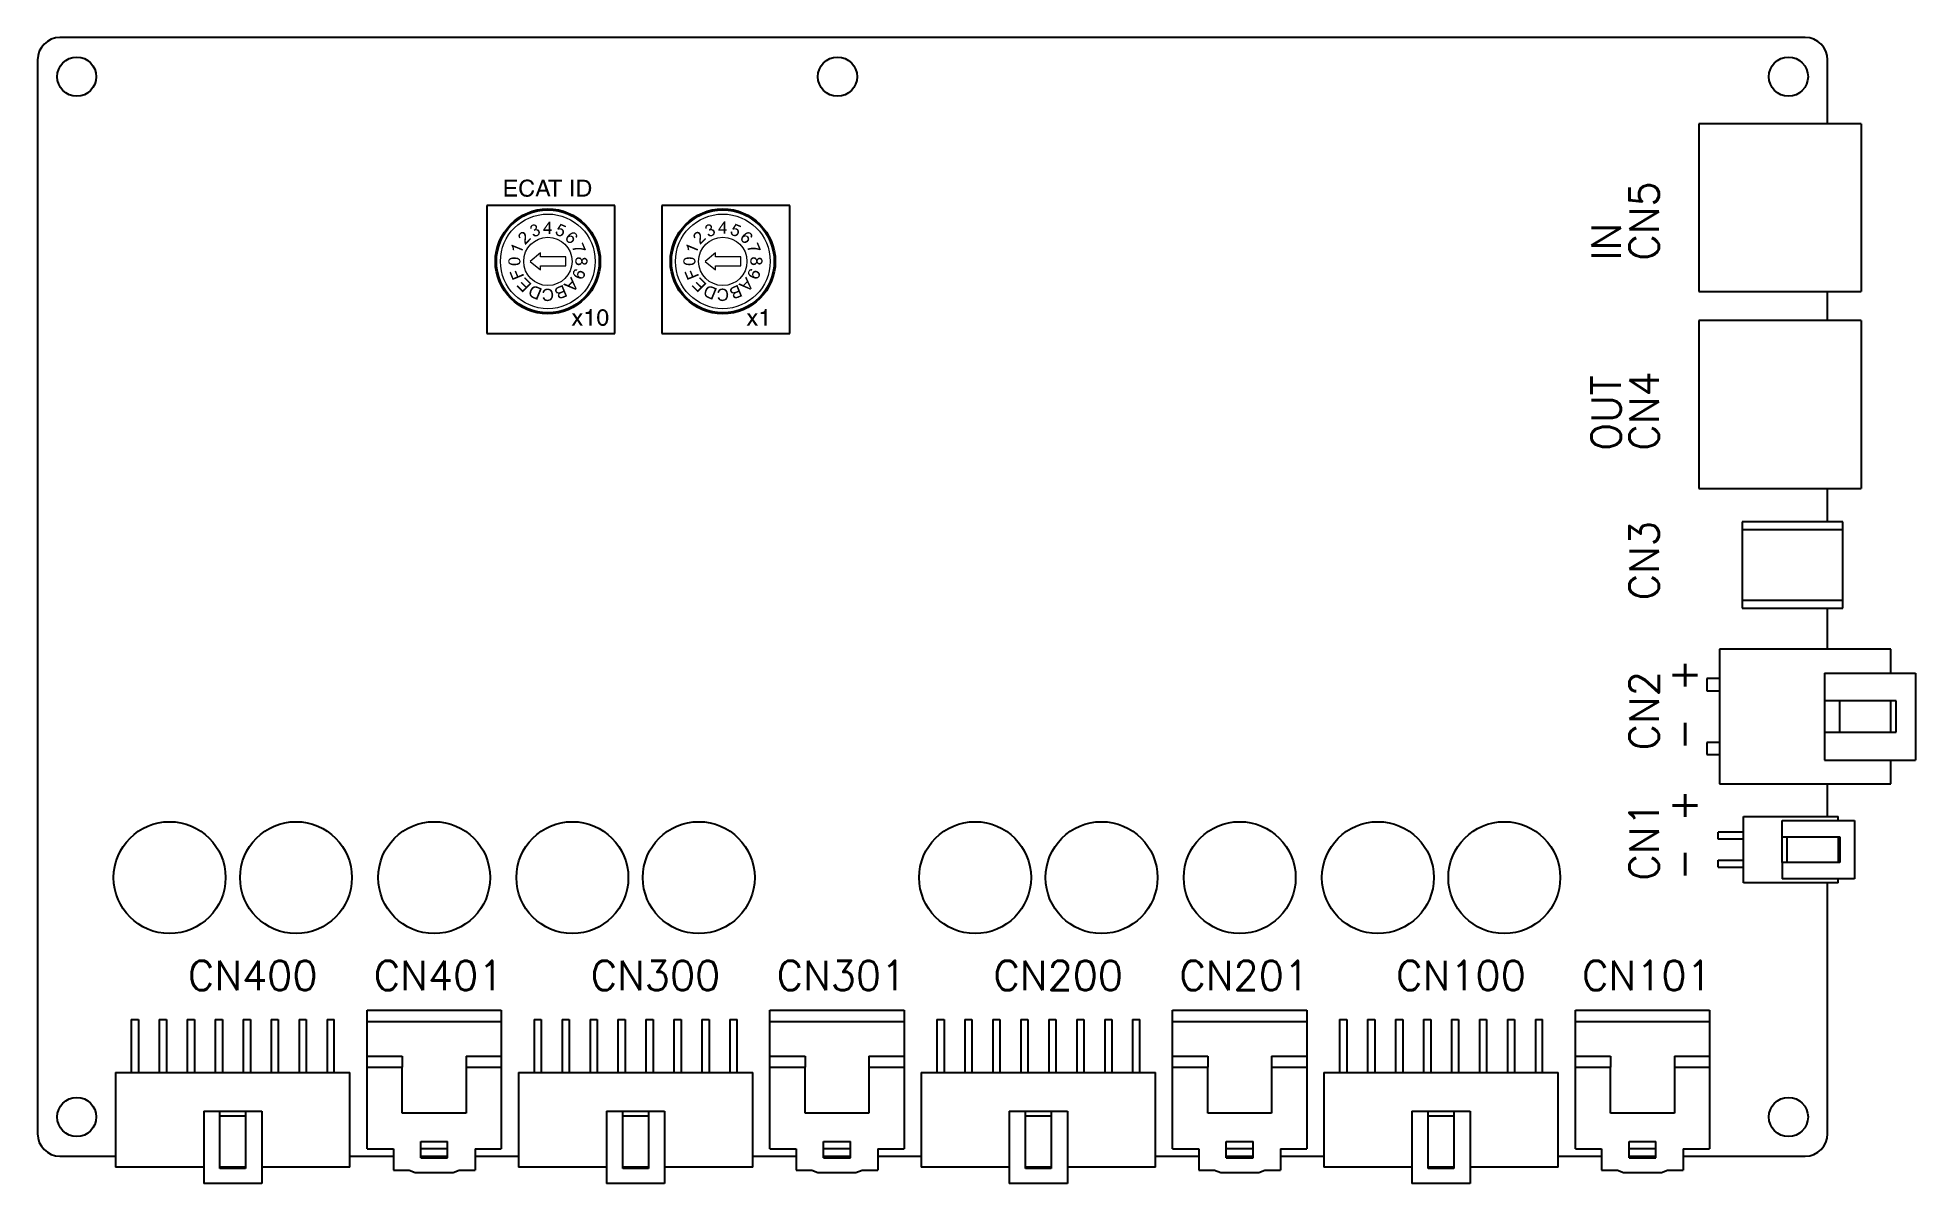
# Model space of a CAD drawing. Extents: x -429 to -261, y 350 to 452.
import ezdxf

# ---------------------------------------------------------------- set-up
doc = ezdxf.new("R2010")
doc.units = 0
doc.header["$MEASUREMENT"] = 0
doc.layers.get('0').update_dxf_attribs({"linetype": 'CONTINUOUS'})
doc.styles.add('CHINESET', font='txt', dxfattribs={"bigfont": 'chineset'})

msp = doc.modelspace()

# ---------------------------------------------------------------- hatches: boundary and pattern name
h = msp.add_hatch(color=7)
h.dxf.hatch_style = 2
h.paths.add_polyline_path([(-385.95, 437.85), (-387.06, 437.85), (-387.06, 439.36), (-385.96, 439.36), (-385.96, 439.18), (-386.86, 439.18), (-386.86, 438.72), (-386.03, 438.72), (-386.03, 438.54), (-386.86, 438.54), (-386.86, 438.04), (-385.95, 438.04)])
h = msp.add_hatch(color=7)
h.dxf.hatch_style = 2
h.paths.add_polyline_path([(-384.62, 438.91), (-384.69, 439.07), (-384.8, 439.16), (-384.93, 439.21), (-385.05, 439.22), (-385.24, 439.18), (-385.39, 439.07), (-385.5, 438.88), (-385.54, 438.62), (-385.51, 438.38), (-385.43, 438.18), (-385.28, 438.04), (-385.04, 438), (-384.93, 438.01), (-384.8, 438.07), (-384.69, 438.2), (-384.61, 438.41), (-384.41, 438.41), (-384.48, 438.17), (-384.6, 438), (-384.73, 437.9), (-384.87, 437.84), (-384.99, 437.82), (-385.07, 437.82), (-385.32, 437.86), (-385.54, 438), (-385.69, 438.25), (-385.73, 438.41), (-385.75, 438.62), (-385.7, 438.93), (-385.56, 439.18), (-385.34, 439.34), (-385.05, 439.4), (-384.79, 439.36), (-384.6, 439.25), (-384.48, 439.09), (-384.43, 438.91)])
h = msp.add_hatch(color=7)
h.paths.add_polyline_path([(-383.4, 438.47), (-383.62, 439.14), (-383.87, 438.47)])
h.paths.add_polyline_path([(-383.93, 438.29), (-384.09, 437.86), (-384.3, 437.86), (-383.73, 439.36), (-383.5, 439.36), (-382.95, 437.86), (-383.17, 437.86), (-383.32, 438.29)])
h = msp.add_hatch(color=7)
h.dxf.hatch_style = 2
h.paths.add_polyline_path([(-383.15, 439.36), (-381.92, 439.36), (-381.92, 439.18), (-382.43, 439.18), (-382.43, 437.85), (-382.64, 437.85), (-382.64, 439.18), (-383.15, 439.18)])
h = msp.add_hatch(color=7)
h.dxf.hatch_style = 2
h.paths.add_polyline_path([(-380.92, 437.86), (-381.12, 437.86), (-381.12, 439.36), (-380.92, 439.36)])
h = msp.add_hatch(color=7)
h.paths.add_polyline_path([(-380.35, 438.03), (-379.96, 438.03), (-379.78, 438.07), (-379.64, 438.18), (-379.55, 438.36), (-379.52, 438.62), (-379.55, 438.87), (-379.64, 439.04), (-379.79, 439.15), (-379.97, 439.19), (-380.35, 439.19)])
h.paths.add_polyline_path([(-380.56, 439.36), (-379.95, 439.36), (-379.68, 439.31), (-379.48, 439.16), (-379.36, 438.93), (-379.31, 438.63), (-379.34, 438.37), (-379.45, 438.11), (-379.65, 437.93), (-379.79, 437.87), (-379.96, 437.85), (-380.56, 437.85)])
h = msp.add_hatch(color=7)
h.dxf.hatch_style = 2
h.paths.add_polyline_path([(-384.57, 434.47), (-384.45, 434.53), (-384.32, 434.41), (-384.17, 434.42), (-384.1, 434.47), (-384.05, 434.54), (-384.05, 434.71), (-384.17, 434.83), (-384.33, 434.83), (-384.42, 434.78), (-384.45, 434.89), (-384.3, 435), (-384.27, 435.07), (-384.29, 435.16), (-384.38, 435.25), (-384.52, 435.25), (-384.62, 435.15), (-384.63, 434.99), (-384.76, 434.96), (-384.77, 435.08), (-384.74, 435.2), (-384.67, 435.28), (-384.57, 435.35), (-384.4, 435.37), (-384.25, 435.32), (-384.16, 435.21), (-384.15, 435.07), (-384.21, 434.94), (-384.04, 434.91), (-383.92, 434.77), (-383.9, 434.64), (-383.92, 434.51), (-384.01, 434.39), (-384.13, 434.31), (-384.26, 434.28), (-384.39, 434.3), (-384.49, 434.36)])
h = msp.add_hatch(color=7)
h.paths.add_polyline_path([(-383.12, 434.91), (-383.12, 435.4), (-383.46, 434.91)])
h.paths.add_polyline_path([(-383.12, 434.52), (-383.12, 434.79), (-383.6, 434.79), (-383.6, 434.91), (-383.09, 435.62), (-382.98, 435.62), (-382.98, 434.91), (-382.84, 434.91), (-382.84, 434.79), (-382.98, 434.79), (-382.98, 434.52)])
h = msp.add_hatch(color=7)
h.dxf.hatch_style = 2
h.paths.add_polyline_path([(-382.47, 434.74), (-382.34, 434.7), (-382.33, 434.53), (-382.22, 434.43), (-382.04, 434.43), (-381.91, 434.58), (-381.89, 434.78), (-381.95, 434.85), (-382.03, 434.9), (-382.15, 434.92), (-382.25, 434.88), (-382.36, 434.95), (-382.05, 435.43), (-381.55, 435.22), (-381.59, 435.1), (-382, 435.27), (-382.17, 435.01), (-381.95, 435), (-381.84, 434.93), (-381.76, 434.81), (-381.74, 434.68), (-381.77, 434.54), (-381.84, 434.42), (-381.95, 434.34), (-382.1, 434.29), (-382.26, 434.32), (-382.38, 434.39), (-382.46, 434.49), (-382.49, 434.61)])
h = msp.add_hatch(color=7)
h.dxf.hatch_style = 2
h.paths.add_polyline_path([(-368.93, 434.48), (-368.81, 434.54), (-368.68, 434.42), (-368.53, 434.43), (-368.41, 434.55), (-368.41, 434.72), (-368.53, 434.84), (-368.69, 434.84), (-368.77, 434.79), (-368.8, 434.9), (-368.66, 435.01), (-368.63, 435.08), (-368.65, 435.16), (-368.74, 435.26), (-368.88, 435.25), (-368.98, 435.16), (-368.99, 435), (-369.12, 434.97), (-369.13, 435.09), (-369.1, 435.2), (-369.03, 435.29), (-368.92, 435.36), (-368.76, 435.38), (-368.61, 435.33), (-368.52, 435.21), (-368.51, 435.08), (-368.57, 434.95), (-368.4, 434.92), (-368.28, 434.78), (-368.25, 434.65), (-368.28, 434.51), (-368.37, 434.4), (-368.49, 434.32), (-368.62, 434.29), (-368.74, 434.31), (-368.85, 434.37)])
h = msp.add_hatch(color=7)
h.paths.add_polyline_path([(-367.48, 434.92), (-367.48, 435.41), (-367.82, 434.92)])
h.paths.add_polyline_path([(-367.48, 434.53), (-367.48, 434.8), (-367.95, 434.8), (-367.95, 434.92), (-367.45, 435.63), (-367.34, 435.63), (-367.34, 434.92), (-367.2, 434.92), (-367.2, 434.8), (-367.34, 434.8), (-367.34, 434.53)])
h = msp.add_hatch(color=7)
h.dxf.hatch_style = 2
h.paths.add_polyline_path([(-366.83, 434.75), (-366.7, 434.7), (-366.69, 434.54), (-366.58, 434.43), (-366.4, 434.44), (-366.26, 434.59), (-366.25, 434.78), (-366.3, 434.86), (-366.39, 434.91), (-366.51, 434.93), (-366.61, 434.89), (-366.72, 434.95), (-366.41, 435.43), (-365.91, 435.23), (-365.95, 435.11), (-366.36, 435.27), (-366.52, 435.02), (-366.31, 435.01), (-366.19, 434.94), (-366.12, 434.82), (-366.09, 434.69), (-366.13, 434.55), (-366.2, 434.43), (-366.31, 434.34), (-366.46, 434.3), (-366.62, 434.33), (-366.74, 434.4), (-366.82, 434.5), (-366.85, 434.62)])
h = msp.add_hatch(color=7)
h.dxf.hatch_style = 2
h.paths.add_polyline_path([(-385.4, 433.14), (-385.45, 433.02), (-386.25, 433.35), (-386.21, 433.19), (-386.2, 433.03), (-386.32, 433.09), (-386.36, 433.32), (-386.45, 433.48), (-386.42, 433.56)])
h = msp.add_hatch(color=7)
h.dxf.hatch_style = 2
h.paths.add_polyline_path([(-384.77, 434.14), (-384.68, 434.05), (-385.19, 433.53), (-385.25, 433.61), (-385.29, 433.78), (-385.28, 434.02), (-385.27, 434.22), (-385.28, 434.36), (-385.34, 434.51), (-385.48, 434.57), (-385.63, 434.5), (-385.69, 434.35), (-385.68, 434.27), (-385.62, 434.19), (-385.73, 434.11), (-385.8, 434.23), (-385.82, 434.35), (-385.79, 434.47), (-385.7, 434.58), (-385.59, 434.67), (-385.46, 434.7), (-385.35, 434.68), (-385.24, 434.61), (-385.17, 434.5), (-385.14, 434.34), (-385.14, 434.22), (-385.15, 434.06), (-385.16, 433.93), (-385.16, 433.85), (-385.15, 433.76)])
h = msp.add_hatch(color=7)
h.paths.add_polyline_path([(-381.35, 434.21), (-381.43, 434.09), (-381.43, 433.97), (-381.38, 433.86), (-381.23, 433.81), (-381.14, 433.83), (-381.05, 433.9), (-380.99, 433.98), (-380.97, 434.06), (-381.03, 434.22), (-381.19, 434.28)])
h.paths.add_polyline_path([(-380.63, 434.15), (-380.73, 434.24), (-380.68, 434.36), (-380.74, 434.49), (-380.85, 434.55), (-381.01, 434.52), (-381.11, 434.47), (-381.22, 434.37), (-381.06, 434.36), (-380.93, 434.29), (-380.86, 434.18), (-380.83, 434.05), (-380.86, 433.92), (-380.95, 433.8), (-381.12, 433.7), (-381.3, 433.69), (-381.46, 433.78), (-381.54, 433.91), (-381.56, 434.06), (-381.5, 434.24), (-381.35, 434.43), (-381.13, 434.6), (-380.94, 434.67), (-380.79, 434.65), (-380.66, 434.56), (-380.59, 434.47), (-380.56, 434.36), (-380.57, 434.25)])
h = msp.add_hatch(color=7)
h.dxf.hatch_style = 2
h.paths.add_polyline_path([(-380.17, 433.7), (-380.06, 433.75), (-379.78, 433.09), (-379.88, 433.05), (-380.23, 433.13), (-380.65, 433.13), (-380.94, 433.07), (-381, 433.19), (-380.69, 433.27), (-380.31, 433.27), (-379.97, 433.2)])
h = msp.add_hatch(color=7)
h.dxf.hatch_style = 2
h.paths.add_polyline_path([(-369.76, 433.15), (-369.81, 433.02), (-370.6, 433.35), (-370.57, 433.2), (-370.55, 433.04), (-370.68, 433.09), (-370.72, 433.33), (-370.81, 433.49), (-370.77, 433.57)])
h = msp.add_hatch(color=7)
h.dxf.hatch_style = 2
h.paths.add_polyline_path([(-369.13, 434.15), (-369.04, 434.06), (-369.55, 433.54), (-369.6, 433.62), (-369.65, 433.79), (-369.64, 434.03), (-369.63, 434.23), (-369.63, 434.37), (-369.7, 434.52), (-369.84, 434.58), (-369.98, 434.51), (-370.05, 434.36), (-370.03, 434.28), (-369.98, 434.2), (-370.09, 434.12), (-370.16, 434.24), (-370.18, 434.36), (-370.15, 434.48), (-370.06, 434.59), (-369.95, 434.68), (-369.82, 434.71), (-369.7, 434.69), (-369.6, 434.62), (-369.53, 434.51), (-369.5, 434.35), (-369.5, 434.23), (-369.51, 434.07), (-369.52, 433.94), (-369.52, 433.86), (-369.51, 433.77)])
h = msp.add_hatch(color=7)
h.paths.add_polyline_path([(-365.71, 434.22), (-365.78, 434.1), (-365.79, 433.98), (-365.74, 433.87), (-365.59, 433.82), (-365.41, 433.91), (-365.35, 433.99), (-365.33, 434.07), (-365.39, 434.23), (-365.46, 434.28), (-365.55, 434.29)])
h.paths.add_polyline_path([(-364.98, 434.16), (-365.09, 434.25), (-365.04, 434.36), (-365.1, 434.5), (-365.2, 434.56), (-365.37, 434.53), (-365.47, 434.48), (-365.58, 434.38), (-365.41, 434.37), (-365.28, 434.29), (-365.21, 434.19), (-365.19, 434.06), (-365.22, 433.93), (-365.31, 433.81), (-365.48, 433.71), (-365.66, 433.7), (-365.82, 433.79), (-365.9, 433.92), (-365.92, 434.07), (-365.86, 434.25), (-365.71, 434.44), (-365.49, 434.61), (-365.3, 434.68), (-365.15, 434.66), (-365.01, 434.57), (-364.94, 434.48), (-364.91, 434.37), (-364.93, 434.26)])
h = msp.add_hatch(color=7)
h.dxf.hatch_style = 2
h.paths.add_polyline_path([(-364.53, 433.71), (-364.41, 433.76), (-364.14, 433.1), (-364.24, 433.06), (-364.59, 433.14), (-365.01, 433.14), (-365.3, 433.08), (-365.36, 433.2), (-365.05, 433.27), (-364.67, 433.28), (-364.33, 433.21)])
h = msp.add_hatch(color=7)
h.paths.add_polyline_path([(-386.18, 431.84), (-385.96, 431.86), (-385.83, 431.91), (-385.76, 431.98), (-385.74, 432.06), (-385.76, 432.15), (-385.83, 432.22), (-385.96, 432.27), (-386.18, 432.28), (-386.41, 432.27), (-386.54, 432.22), (-386.61, 432.15), (-386.63, 432.06), (-386.61, 431.98), (-386.55, 431.91), (-386.41, 431.86)])
h.paths.add_polyline_path([(-386.18, 431.71), (-386.36, 431.72), (-386.49, 431.75), (-386.68, 431.86), (-386.74, 432.06), (-386.7, 432.22), (-386.6, 432.33), (-386.44, 432.4), (-386.18, 432.42), (-385.87, 432.38), (-385.69, 432.26), (-385.62, 432.06), (-385.65, 431.92), (-385.74, 431.81), (-385.92, 431.73)])
h = msp.add_hatch(color=7)
h.paths.add_polyline_path([(-379.91, 432.25), (-380.04, 432.2), (-380.09, 432.07), (-380.04, 431.94), (-379.92, 431.89), (-379.79, 431.95), (-379.74, 432.07), (-379.79, 432.2)])
h.paths.add_polyline_path([(-380.42, 432.3), (-380.53, 432.27), (-380.61, 432.19), (-380.64, 432.07), (-380.58, 431.91), (-380.42, 431.85), (-380.26, 431.91), (-380.2, 432.07), (-380.26, 432.23)])
h.paths.add_polyline_path([(-380.14, 432.22), (-380.05, 432.35), (-379.92, 432.39), (-379.8, 432.37), (-379.72, 432.3), (-379.65, 432.2), (-379.63, 432.07), (-379.65, 431.94), (-379.72, 431.84), (-379.81, 431.78), (-379.92, 431.76), (-380.05, 431.8), (-380.14, 431.92), (-380.24, 431.76), (-380.42, 431.71), (-380.55, 431.73), (-380.66, 431.81), (-380.73, 431.92), (-380.75, 432.07), (-380.73, 432.22), (-380.66, 432.33), (-380.55, 432.41), (-380.42, 432.43), (-380.24, 432.38)])
h = msp.add_hatch(color=7)
h.paths.add_polyline_path([(-370.54, 431.85), (-370.32, 431.87), (-370.18, 431.92), (-370.12, 431.99), (-370.1, 432.07), (-370.12, 432.16), (-370.18, 432.23), (-370.32, 432.28), (-370.54, 432.29), (-370.77, 432.28), (-370.9, 432.23), (-370.97, 432.16), (-370.99, 432.07), (-370.97, 431.99), (-370.91, 431.92), (-370.77, 431.87)])
h.paths.add_polyline_path([(-370.54, 431.71), (-370.72, 431.73), (-370.85, 431.75), (-371.04, 431.87), (-371.1, 432.07), (-371.06, 432.23), (-370.96, 432.34), (-370.8, 432.4), (-370.54, 432.43), (-370.23, 432.39), (-370.04, 432.27), (-369.98, 432.07), (-370.01, 431.93), (-370.1, 431.82), (-370.28, 431.74)])
h = msp.add_hatch(color=7)
h.paths.add_polyline_path([(-364.27, 432.26), (-364.4, 432.21), (-364.45, 432.08), (-364.4, 431.95), (-364.28, 431.91), (-364.15, 431.95), (-364.1, 432.08), (-364.15, 432.21)])
h.paths.add_polyline_path([(-364.77, 432.3), (-364.89, 432.28), (-364.97, 432.2), (-365, 432.08), (-364.94, 431.92), (-364.78, 431.86), (-364.62, 431.92), (-364.56, 432.08), (-364.62, 432.24)])
h.paths.add_polyline_path([(-364.5, 432.23), (-364.41, 432.36), (-364.27, 432.4), (-364.16, 432.38), (-364.07, 432.31), (-364.01, 432.21), (-363.99, 432.08), (-364.01, 431.95), (-364.08, 431.85), (-364.17, 431.79), (-364.28, 431.77), (-364.41, 431.8), (-364.5, 431.92), (-364.6, 431.77), (-364.78, 431.72), (-364.91, 431.74), (-365.02, 431.82), (-365.09, 431.93), (-365.11, 432.08), (-365.09, 432.23), (-365.02, 432.34), (-364.91, 432.42), (-364.77, 432.44), (-364.6, 432.39)])
h = msp.add_hatch(color=7)
h.dxf.hatch_style = 2
h.paths.add_polyline_path([(-385.32, 430.81), (-386.34, 430.39), (-386.62, 431.08), (-386.5, 431.13), (-386.27, 430.57), (-385.96, 430.7), (-386.16, 431.18), (-386.04, 431.23), (-385.84, 430.75), (-385.38, 430.95)])
h = msp.add_hatch(color=7)
h.dxf.hatch_style = 2
h.paths.add_polyline_path([(-384.65, 430.06), (-385.43, 429.28), (-385.99, 429.84), (-385.89, 429.94), (-385.44, 429.48), (-385.2, 429.71), (-385.63, 430.14), (-385.53, 430.23), (-385.11, 429.81), (-384.84, 430.07), (-385.32, 430.55), (-385.23, 430.64)])
h = msp.add_hatch(color=7)
h.paths.add_polyline_path([(-383.91, 429.57), (-384.12, 429.66), (-384.29, 429.71), (-384.4, 429.69), (-384.53, 429.6), (-384.64, 429.41), (-384.68, 429.26), (-384.69, 429.14), (-384.61, 428.98), (-384.44, 428.88), (-384.23, 428.8)])
h.paths.add_polyline_path([(-383.72, 429.63), (-384.14, 428.62), (-384.49, 428.76), (-384.67, 428.85), (-384.79, 428.99), (-384.84, 429.21), (-384.78, 429.47), (-384.66, 429.67), (-384.54, 429.78), (-384.4, 429.84), (-384.26, 429.84), (-384.09, 429.79)])
h = msp.add_hatch(color=7)
h.paths.add_polyline_path([(-381.96, 429.78), (-382.22, 429.68), (-382.31, 429.63), (-382.37, 429.57), (-382.4, 429.49), (-382.39, 429.4), (-382.32, 429.32), (-382.21, 429.29), (-382.05, 429.33), (-381.82, 429.43)])
h.paths.add_polyline_path([(-381.77, 429.31), (-381.99, 429.22), (-382.11, 429.16), (-382.17, 429.07), (-382.16, 428.97), (-382.09, 428.9), (-382, 428.87), (-381.84, 428.92), (-381.64, 429.01)])
h.paths.add_polyline_path([(-381.88, 429.95), (-381.46, 428.94), (-381.84, 428.78), (-382.04, 428.74), (-382.19, 428.79), (-382.28, 428.9), (-382.3, 429.04), (-382.23, 429.18), (-382.41, 429.21), (-382.52, 429.34), (-382.55, 429.49), (-382.51, 429.61), (-382.42, 429.71), (-382.27, 429.79)])
h = msp.add_hatch(color=7)
h.paths.add_polyline_path([(-381, 430.15), (-381.26, 429.89), (-380.96, 429.76), (-380.74, 429.65), (-380.85, 429.84)])
h.paths.add_polyline_path([(-381.09, 430.7), (-380.61, 429.62), (-380.72, 429.51), (-381.82, 429.97), (-381.7, 430.09), (-381.38, 429.94), (-381.05, 430.27), (-381.2, 430.59)])
h = msp.add_hatch(color=7)
h.paths.add_polyline_path([(-380.32, 430.66), (-380.12, 430.64), (-380.01, 430.75), (-380.01, 430.93), (-380.16, 431.06), (-380.34, 431.07), (-380.46, 430.95), (-380.46, 430.78)])
h.paths.add_polyline_path([(-380.55, 431.35), (-380.59, 431.23), (-380.74, 431.22), (-380.82, 431.12), (-380.84, 431.01), (-380.79, 430.91), (-380.7, 430.82), (-380.55, 430.74), (-380.53, 430.73), (-380.58, 430.87), (-380.56, 431.02), (-380.49, 431.13), (-380.38, 431.2), (-380.25, 431.22), (-380.11, 431.18), (-379.98, 431.1), (-379.89, 430.99), (-379.87, 430.86), (-379.89, 430.72), (-380.02, 430.57), (-380.23, 430.51), (-380.36, 430.52), (-380.53, 430.58), (-380.7, 430.66), (-380.82, 430.75), (-380.94, 430.95), (-380.93, 431.17), (-380.78, 431.34), (-380.67, 431.36)])
h = msp.add_hatch(color=7)
h.dxf.hatch_style = 2
h.paths.add_polyline_path([(-369.68, 430.82), (-370.7, 430.4), (-370.98, 431.08), (-370.86, 431.14), (-370.63, 430.58), (-370.32, 430.71), (-370.52, 431.19), (-370.4, 431.24), (-370.2, 430.76), (-369.74, 430.95)])
h = msp.add_hatch(color=7)
h.dxf.hatch_style = 2
h.paths.add_polyline_path([(-369.01, 430.07), (-369.78, 429.29), (-370.34, 429.85), (-370.25, 429.94), (-369.8, 429.49), (-369.56, 429.72), (-369.98, 430.15), (-369.89, 430.24), (-369.46, 429.82), (-369.2, 430.08), (-369.68, 430.55), (-369.58, 430.65)])
h = msp.add_hatch(color=7)
h.paths.add_polyline_path([(-368.27, 429.58), (-368.48, 429.67), (-368.65, 429.72), (-368.76, 429.7), (-368.89, 429.6), (-369, 429.42), (-369.04, 429.27), (-369.05, 429.15), (-368.97, 428.99), (-368.8, 428.89), (-368.59, 428.8)])
h.paths.add_polyline_path([(-368.08, 429.64), (-368.5, 428.63), (-368.85, 428.77), (-369.03, 428.86), (-369.15, 429), (-369.19, 429.22), (-369.13, 429.48), (-369.02, 429.67), (-368.89, 429.79), (-368.76, 429.84), (-368.62, 429.84), (-368.45, 429.8)])
h = msp.add_hatch(color=7)
h.paths.add_polyline_path([(-366.32, 429.79), (-366.58, 429.68), (-366.67, 429.64), (-366.73, 429.58), (-366.76, 429.5), (-366.75, 429.41), (-366.67, 429.32), (-366.57, 429.3), (-366.41, 429.34), (-366.18, 429.44)])
h.paths.add_polyline_path([(-366.13, 429.32), (-366.35, 429.23), (-366.47, 429.17), (-366.52, 429.08), (-366.51, 428.98), (-366.45, 428.9), (-366.36, 428.88), (-366.2, 428.93), (-366, 429.01)])
h.paths.add_polyline_path([(-366.24, 429.96), (-365.82, 428.95), (-366.2, 428.79), (-366.4, 428.74), (-366.54, 428.79), (-366.64, 428.91), (-366.66, 429.05), (-366.59, 429.19), (-366.77, 429.22), (-366.88, 429.35), (-366.91, 429.5), (-366.87, 429.62), (-366.78, 429.72), (-366.62, 429.8)])
h = msp.add_hatch(color=7)
h.paths.add_polyline_path([(-365.36, 430.16), (-365.62, 429.9), (-365.32, 429.76), (-365.1, 429.66), (-365.21, 429.85)])
h.paths.add_polyline_path([(-365.45, 430.7), (-364.97, 429.63), (-365.08, 429.52), (-366.17, 429.98), (-366.06, 430.1), (-365.73, 429.95), (-365.41, 430.27), (-365.56, 430.6)])
h = msp.add_hatch(color=7)
h.paths.add_polyline_path([(-364.67, 430.66), (-364.48, 430.65), (-364.36, 430.76), (-364.37, 430.93), (-364.52, 431.07), (-364.7, 431.07), (-364.82, 430.96), (-364.82, 430.79)])
h.paths.add_polyline_path([(-364.91, 431.36), (-364.95, 431.23), (-365.1, 431.23), (-365.18, 431.13), (-365.2, 431.02), (-365.15, 430.92), (-365.05, 430.83), (-364.91, 430.75), (-364.89, 430.73), (-364.94, 430.88), (-364.92, 431.03), (-364.85, 431.14), (-364.74, 431.21), (-364.61, 431.23), (-364.46, 431.19), (-364.34, 431.11), (-364.25, 431), (-364.23, 430.87), (-364.25, 430.73), (-364.38, 430.57), (-364.58, 430.51), (-364.72, 430.53), (-364.89, 430.59), (-365.06, 430.67), (-365.18, 430.76), (-365.3, 430.96), (-365.28, 431.18), (-365.14, 431.34), (-365.03, 431.37)])
h = msp.add_hatch(color=7)
h.dxf.hatch_style = 2
h.paths.add_polyline_path([(-383.54, 429.23), (-383.68, 429.26), (-383.62, 429.42), (-383.52, 429.54), (-383.39, 429.61), (-383.22, 429.63), (-383.07, 429.61), (-382.94, 429.56), (-382.84, 429.47), (-382.77, 429.35), (-382.71, 429.06), (-382.73, 428.9), (-382.78, 428.76), (-382.86, 428.64), (-382.96, 428.56), (-383.23, 428.5), (-383.38, 428.52), (-383.51, 428.58), (-383.6, 428.68), (-383.66, 428.82), (-383.52, 428.85), (-383.41, 428.68), (-383.22, 428.62), (-383.01, 428.68), (-382.89, 428.84), (-382.86, 429.06), (-382.9, 429.3), (-383.03, 429.46), (-383.21, 429.51), (-383.42, 429.44), (-383.49, 429.35)])
h = msp.add_hatch(color=7)
h.dxf.hatch_style = 2
h.paths.add_polyline_path([(-367.9, 429.24), (-368.04, 429.27), (-367.98, 429.43), (-367.88, 429.55), (-367.75, 429.62), (-367.58, 429.64), (-367.42, 429.62), (-367.3, 429.57), (-367.2, 429.48), (-367.13, 429.36), (-367.07, 429.07), (-367.09, 428.9), (-367.14, 428.77), (-367.21, 428.65), (-367.32, 428.57), (-367.59, 428.5), (-367.74, 428.53), (-367.86, 428.59), (-367.96, 428.69), (-368.02, 428.82), (-367.88, 428.86), (-367.77, 428.68), (-367.58, 428.63), (-367.37, 428.69), (-367.25, 428.85), (-367.22, 429.06), (-367.26, 429.31), (-367.39, 429.47), (-367.57, 429.52), (-367.69, 429.5), (-367.78, 429.45), (-367.85, 429.36)])
h = msp.add_hatch(color=7)
h.dxf.hatch_style = 2
h.paths.add_polyline_path([(-380.06, 426.32), (-380.29, 426.32), (-380.57, 426.74), (-380.83, 426.32), (-381.06, 426.32), (-380.68, 426.89), (-381.04, 427.42), (-380.81, 427.42), (-380.55, 427.03), (-380.3, 427.42), (-380.07, 427.42), (-380.44, 426.89)])
h = msp.add_hatch(color=7)
h.dxf.hatch_style = 2
h.paths.add_polyline_path([(-379.28, 426.32), (-379.48, 426.32), (-379.48, 427.37), (-379.82, 427.37), (-379.82, 427.52), (-379.67, 427.53), (-379.56, 427.57), (-379.48, 427.65), (-379.43, 427.8), (-379.28, 427.8)])
h = msp.add_hatch(color=7)
h.paths.add_polyline_path([(-377.98, 427.04), (-378, 427.29), (-378.05, 427.48), (-378.15, 427.59), (-378.28, 427.63), (-378.42, 427.59), (-378.52, 427.48), (-378.58, 427.29), (-378.59, 427.04), (-378.58, 426.79), (-378.52, 426.61), (-378.42, 426.49), (-378.28, 426.45), (-378.15, 426.49), (-378.05, 426.61), (-378, 426.79)])
h.paths.add_polyline_path([(-377.78, 427.04), (-377.8, 426.79), (-377.87, 426.55), (-378.03, 426.36), (-378.14, 426.3), (-378.28, 426.28), (-378.43, 426.3), (-378.54, 426.36), (-378.7, 426.55), (-378.77, 426.79), (-378.79, 427.04), (-378.77, 427.29), (-378.7, 427.53), (-378.54, 427.72), (-378.43, 427.78), (-378.28, 427.8), (-378.14, 427.78), (-378.03, 427.72), (-377.87, 427.53), (-377.8, 427.29)])
h = msp.add_hatch(color=7)
h.dxf.hatch_style = 2
h.paths.add_polyline_path([(-364.41, 426.32), (-364.65, 426.32), (-364.92, 426.73), (-365.19, 426.32), (-365.42, 426.32), (-365.03, 426.89), (-365.4, 427.42), (-365.16, 427.42), (-364.91, 427.03), (-364.65, 427.42), (-364.43, 427.42), (-364.8, 426.89)])
h = msp.add_hatch(color=7)
h.dxf.hatch_style = 2
h.paths.add_polyline_path([(-363.64, 426.32), (-363.84, 426.32), (-363.84, 427.37), (-364.18, 427.37), (-364.18, 427.51), (-364.03, 427.53), (-363.92, 427.57), (-363.84, 427.65), (-363.78, 427.8), (-363.64, 427.8)])

# ---------------------------------------------------------------- linework, layer by layer
at = {"color": 7, "linetype": 'Continuous'}
for p, q in [((-270.8, 452.07), (-426.8, 452.07)), ((-428.8, 450.07), (-428.8, 354.07)), ((-268.8, 444.37), (-268.8, 450.07)), ((-265.8, 444.37), (-280.3, 444.37)), ((-280.3, 444.37), (-280.3, 429.37)), ((-265.8, 444.37), (-265.8, 429.37)), ((-377.19, 437.06), (-388.63, 437.06)), ((-388.63, 437.06), (-388.63, 425.61)), ((-377.19, 425.61), (-377.19, 437.06)), ((-361.55, 437.06), (-372.99, 437.06)), ((-372.99, 437.06), (-372.99, 425.61)), ((-361.55, 425.61), (-361.55, 437.06)), ((-280.3, 429.37), (-265.8, 429.37)), ((-268.8, 426.77), (-268.8, 429.37)), ((-265.8, 426.77), (-280.3, 426.77)), ((-280.3, 426.77), (-280.3, 411.77)), ((-265.8, 426.77), (-265.8, 411.77)), ((-388.63, 425.61), (-377.19, 425.61)), ((-372.99, 425.61), (-361.55, 425.61)), ((-280.3, 411.77), (-265.8, 411.77)), ((-268.8, 408.77), (-268.8, 411.77)), ((-267.45, 408.77), (-276.45, 408.77)), ((-276.45, 408.77), (-276.45, 408.07)), ((-276.45, 408.07), (-276.45, 401.77)), ((-267.45, 408.07), (-276.45, 408.07)), ((-267.45, 408.07), (-267.45, 408.77)), ((-267.45, 401.77), (-267.45, 408.07)), ((-276.45, 401.77), (-267.45, 401.77)), ((-276.45, 401.77), (-276.45, 401.07)), ((-267.45, 401.07), (-267.45, 401.77)), ((-276.45, 401.07), (-267.45, 401.07)), ((-268.8, 397.39), (-268.8, 401.07)), ((-278.45, 397.39), (-278.45, 385.34)), ((-263.15, 397.39), (-278.45, 397.39)), ((-263.15, 395.26), (-263.15, 397.39)), ((-279.59, 394.76), (-279.59, 393.68)), ((-278.45, 394.76), (-279.59, 394.76)), ((-269.08, 395.26), (-269.08, 392.78)), ((-269.08, 395.26), (-260.95, 395.26)), ((-260.95, 395.26), (-260.95, 387.46)), ((-279.59, 393.68), (-278.45, 393.68)), ((-262.67, 392.78), (-269.08, 392.78)), ((-269.08, 392.78), (-269.08, 389.96)), ((-267.75, 392.78), (-267.75, 389.96)), ((-263.15, 389.96), (-263.15, 392.78)), ((-262.67, 389.96), (-262.67, 392.78)), ((-269.08, 389.96), (-269.08, 387.46)), ((-269.08, 389.96), (-262.67, 389.96)), ((-279.59, 389.06), (-279.59, 387.98)), ((-278.45, 389.06), (-279.59, 389.06)), ((-279.59, 387.98), (-278.45, 387.98)), ((-269.08, 387.46), (-260.95, 387.46)), ((-263.15, 385.34), (-263.15, 387.46)), ((-278.45, 385.34), (-263.15, 385.34)), ((-268.8, 382.44), (-268.8, 385.34)), ((-276.33, 381.04), (-278.57, 381.04)), ((-278.57, 380.4), (-278.57, 381.04)), ((-276.33, 376.5), (-276.33, 382.44)), ((-276.33, 382.44), (-267.87, 382.44)), ((-272.87, 382.07), (-266.41, 382.07)), ((-272.87, 380.62), (-272.87, 382.07)), ((-267.87, 382.07), (-267.87, 382.44)), ((-266.41, 382.07), (-266.41, 376.87)), ((-276.33, 380.4), (-278.57, 380.4)), ((-272.87, 380.62), (-267.71, 380.62)), ((-272.87, 378.32), (-272.87, 380.62)), ((-272.41, 378.32), (-272.41, 380.62)), ((-267.87, 380.62), (-267.87, 378.32)), ((-267.71, 380.62), (-267.71, 378.32)), ((-278.57, 377.9), (-278.57, 378.54)), ((-278.57, 378.54), (-276.33, 378.54)), ((-278.57, 377.9), (-276.33, 377.9)), ((-267.71, 378.32), (-272.87, 378.32)), ((-272.87, 378.32), (-272.87, 376.87)), ((-267.87, 376.5), (-276.33, 376.5)), ((-266.41, 376.87), (-272.87, 376.87)), ((-268.8, 354.07), (-268.8, 376.5)), ((-267.87, 376.5), (-267.87, 376.87)), ((-420.42, 364.29), (-420.42, 359.55)), ((-420.42, 364.29), (-419.78, 364.29)), ((-419.78, 364.29), (-419.78, 359.55)), ((-417.92, 364.29), (-417.28, 364.29)), ((-417.92, 364.29), (-417.92, 359.55)), ((-417.28, 364.29), (-417.28, 359.55)), ((-415.42, 364.29), (-415.42, 359.55)), ((-415.42, 364.29), (-414.78, 364.29)), ((-414.78, 364.29), (-414.78, 359.55)), ((-412.92, 364.29), (-412.92, 359.55)), ((-412.92, 364.29), (-412.28, 364.29)), ((-412.28, 364.29), (-412.28, 359.55)), ((-410.42, 364.29), (-409.78, 364.29)), ((-410.42, 364.29), (-410.42, 359.55)), ((-409.78, 364.29), (-409.78, 359.55)), ((-407.92, 364.29), (-407.92, 359.55)), ((-407.92, 364.29), (-407.28, 364.29)), ((-407.28, 364.29), (-407.28, 359.55)), ((-405.42, 364.29), (-404.78, 364.29)), ((-405.42, 364.29), (-405.42, 359.55)), ((-404.78, 364.29), (-404.78, 359.55)), ((-402.92, 364.29), (-402.28, 364.29)), ((-402.92, 364.29), (-402.92, 359.55)), ((-402.28, 359.55), (-402.28, 364.29)), ((-399.35, 365.12), (-387.35, 365.12)), ((-399.35, 364.12), (-399.35, 365.12)), ((-387.35, 365.12), (-387.35, 364.12)), ((-384.42, 364.29), (-383.78, 364.29)), ((-384.42, 364.29), (-384.42, 359.55)), ((-383.78, 364.29), (-383.78, 359.55)), ((-381.92, 364.29), (-381.92, 359.55)), ((-381.92, 364.29), (-381.28, 364.29)), ((-381.28, 364.29), (-381.28, 359.55)), ((-379.42, 364.29), (-379.42, 359.55)), ((-379.42, 364.29), (-378.78, 364.29)), ((-378.78, 364.29), (-378.78, 359.55)), ((-376.92, 364.29), (-376.28, 364.29)), ((-376.92, 364.29), (-376.92, 359.55)), ((-376.28, 364.29), (-376.28, 359.55)), ((-374.42, 364.29), (-374.42, 359.55)), ((-374.42, 364.29), (-373.78, 364.29)), ((-373.78, 364.29), (-373.78, 359.55)), ((-371.92, 364.29), (-371.28, 364.29)), ((-371.92, 364.29), (-371.92, 359.55)), ((-371.28, 364.29), (-371.28, 359.55)), ((-369.42, 364.29), (-369.42, 359.55)), ((-369.42, 364.29), (-368.78, 364.29)), ((-368.78, 364.29), (-368.78, 359.55)), ((-366.92, 364.29), (-366.28, 364.29)), ((-366.92, 364.29), (-366.92, 359.55)), ((-366.28, 359.55), (-366.28, 364.29)), ((-363.35, 365.12), (-351.35, 365.12)), ((-363.35, 364.12), (-363.35, 365.12)), ((-351.35, 365.12), (-351.35, 364.12)), ((-348.42, 364.29), (-347.78, 364.29)), ((-348.42, 364.29), (-348.42, 359.55)), ((-347.78, 364.29), (-347.78, 359.55)), ((-345.92, 364.29), (-345.92, 359.55)), ((-345.92, 364.29), (-345.28, 364.29)), ((-345.28, 364.29), (-345.28, 359.55)), ((-343.42, 364.29), (-343.42, 359.55)), ((-343.42, 364.29), (-342.78, 364.29)), ((-342.78, 364.29), (-342.78, 359.55)), ((-340.92, 364.29), (-340.92, 359.55)), ((-340.92, 364.29), (-340.28, 364.29)), ((-340.28, 364.29), (-340.28, 359.55)), ((-338.42, 364.29), (-338.42, 359.55)), ((-338.42, 364.29), (-337.78, 364.29)), ((-337.78, 364.29), (-337.78, 359.55)), ((-335.92, 364.29), (-335.92, 359.55)), ((-335.92, 364.29), (-335.28, 364.29)), ((-335.28, 364.29), (-335.28, 359.55)), ((-333.42, 364.29), (-333.42, 359.55)), ((-333.42, 364.29), (-332.78, 364.29)), ((-332.78, 364.29), (-332.78, 359.55)), ((-330.92, 364.29), (-330.92, 359.55)), ((-330.92, 364.29), (-330.28, 364.29)), ((-330.28, 359.55), (-330.28, 364.29)), ((-327.35, 365.12), (-315.35, 365.12)), ((-327.35, 364.12), (-327.35, 365.12)), ((-315.35, 365.12), (-315.35, 364.12)), ((-312.42, 364.29), (-312.42, 359.55)), ((-312.42, 364.29), (-311.78, 364.29)), ((-311.78, 364.29), (-311.78, 359.55)), ((-309.92, 364.29), (-309.28, 364.29)), ((-309.92, 364.29), (-309.92, 359.55)), ((-309.28, 364.29), (-309.28, 359.55)), ((-307.42, 364.29), (-307.42, 359.55)), ((-307.42, 364.29), (-306.78, 364.29)), ((-306.78, 364.29), (-306.78, 359.55)), ((-304.92, 364.29), (-304.92, 359.55)), ((-304.92, 364.29), (-304.28, 364.29)), ((-304.28, 364.29), (-304.28, 359.55)), ((-302.42, 364.29), (-302.42, 359.55)), ((-302.42, 364.29), (-301.78, 364.29)), ((-301.78, 364.29), (-301.78, 359.55)), ((-299.92, 364.29), (-299.28, 364.29)), ((-299.92, 364.29), (-299.92, 359.55)), ((-299.28, 364.29), (-299.28, 359.55)), ((-297.42, 364.29), (-296.78, 364.29)), ((-297.42, 364.29), (-297.42, 359.55)), ((-296.78, 364.29), (-296.78, 359.55)), ((-294.92, 364.29), (-294.92, 359.55)), ((-294.92, 364.29), (-294.28, 364.29)), ((-294.28, 359.55), (-294.28, 364.29)), ((-291.35, 365.12), (-279.35, 365.12)), ((-291.35, 364.12), (-291.35, 365.12)), ((-279.35, 365.12), (-279.35, 364.12)), ((-399.35, 364.12), (-387.35, 364.12)), ((-399.35, 361.02), (-399.35, 364.12)), ((-387.35, 364.12), (-387.35, 361.02)), ((-363.35, 364.12), (-351.35, 364.12)), ((-363.35, 361.02), (-363.35, 364.12)), ((-351.35, 364.12), (-351.35, 361.02)), ((-327.35, 364.12), (-315.35, 364.12)), ((-327.35, 361.02), (-327.35, 364.12)), ((-315.35, 364.12), (-315.35, 361.02)), ((-291.35, 364.12), (-279.35, 364.12)), ((-291.35, 361.02), (-291.35, 364.12)), ((-279.35, 364.12), (-279.35, 361.02)), ((-399.35, 360.02), (-399.35, 361.02)), ((-399.35, 361.02), (-396.2, 361.02)), ((-396.2, 361.02), (-396.2, 360.02)), ((-390.5, 361.02), (-390.5, 360.02)), ((-390.5, 361.02), (-387.35, 361.02)), ((-387.35, 361.02), (-387.35, 360.02)), ((-363.35, 361.02), (-360.2, 361.02)), ((-363.35, 360.02), (-363.35, 361.02)), ((-360.2, 361.02), (-360.2, 360.02)), ((-354.5, 361.02), (-351.35, 361.02)), ((-354.5, 361.02), (-354.5, 360.02)), ((-351.35, 361.02), (-351.35, 360.02)), ((-327.35, 361.02), (-324.2, 361.02)), ((-327.35, 360.02), (-327.35, 361.02)), ((-324.2, 361.02), (-324.2, 360.02)), ((-318.5, 361.02), (-318.5, 360.02)), ((-318.5, 361.02), (-315.35, 361.02)), ((-315.35, 361.02), (-315.35, 360.02)), ((-291.35, 361.02), (-288.2, 361.02)), ((-291.35, 360.02), (-291.35, 361.02)), ((-288.2, 361.02), (-288.2, 360.02)), ((-282.5, 361.02), (-279.35, 361.02)), ((-282.5, 361.02), (-282.5, 360.02)), ((-279.35, 361.02), (-279.35, 360.02)), ((-421.82, 359.55), (-421.82, 351.09)), ((-421.82, 359.55), (-400.88, 359.55)), ((-400.88, 351.09), (-400.88, 359.55)), ((-399.35, 360.02), (-396.2, 360.02)), ((-399.35, 352.72), (-399.35, 360.02)), ((-396.2, 355.92), (-396.2, 360.02)), ((-390.5, 360.02), (-390.5, 355.92)), ((-390.5, 360.02), (-387.35, 360.02)), ((-387.35, 360.02), (-387.35, 352.72)), ((-385.82, 359.55), (-385.82, 351.09)), ((-385.82, 359.55), (-364.88, 359.55)), ((-364.88, 351.09), (-364.88, 359.55)), ((-363.35, 360.02), (-360.2, 360.02)), ((-363.35, 352.72), (-363.35, 360.02)), ((-360.2, 355.92), (-360.2, 360.02)), ((-354.5, 360.02), (-354.5, 355.92)), ((-354.5, 360.02), (-351.35, 360.02)), ((-351.35, 360.02), (-351.35, 352.72)), ((-349.82, 359.55), (-349.82, 351.09)), ((-349.82, 359.55), (-328.88, 359.55)), ((-328.88, 351.09), (-328.88, 359.55)), ((-327.35, 352.72), (-327.35, 360.02)), ((-327.35, 360.02), (-324.2, 360.02)), ((-324.2, 355.92), (-324.2, 360.02)), ((-318.5, 360.02), (-318.5, 355.92)), ((-318.5, 360.02), (-315.35, 360.02)), ((-315.35, 360.02), (-315.35, 352.72)), ((-313.82, 359.55), (-313.82, 351.09)), ((-313.82, 359.55), (-292.88, 359.55)), ((-292.88, 351.09), (-292.88, 359.55)), ((-291.35, 360.02), (-288.2, 360.02)), ((-291.35, 352.72), (-291.35, 360.02)), ((-288.2, 355.92), (-288.2, 360.02)), ((-282.5, 360.02), (-279.35, 360.02)), ((-282.5, 360.02), (-282.5, 355.92)), ((-279.35, 360.02), (-279.35, 352.72)), ((-413.95, 356.09), (-413.95, 349.63)), ((-413.95, 356.09), (-412.5, 356.09)), ((-412.5, 350.97), (-412.5, 356.09)), ((-412.5, 356.09), (-410.2, 356.09)), ((-410.2, 356.09), (-408.75, 356.09)), ((-410.2, 356.09), (-410.2, 350.97)), ((-408.75, 356.09), (-408.75, 349.63)), ((-390.5, 355.92), (-396.2, 355.92)), ((-377.95, 356.09), (-376.5, 356.09)), ((-377.95, 356.09), (-377.95, 349.63)), ((-376.5, 350.97), (-376.5, 356.09)), ((-376.5, 356.09), (-374.2, 356.09)), ((-374.2, 356.09), (-374.2, 350.97)), ((-374.2, 356.09), (-372.75, 356.09)), ((-372.75, 356.09), (-372.75, 349.63)), ((-354.5, 355.92), (-360.2, 355.92)), ((-341.95, 356.09), (-340.5, 356.09)), ((-341.95, 356.09), (-341.95, 349.63)), ((-340.5, 350.97), (-340.5, 356.09)), ((-340.5, 356.09), (-338.2, 356.09)), ((-338.2, 356.09), (-338.2, 350.97)), ((-338.2, 356.09), (-336.75, 356.09)), ((-336.75, 356.09), (-336.75, 349.63)), ((-318.5, 355.92), (-324.2, 355.92)), ((-305.95, 356.09), (-304.5, 356.09)), ((-305.95, 356.09), (-305.95, 349.63)), ((-304.5, 350.97), (-304.5, 356.09)), ((-304.5, 356.09), (-302.2, 356.09)), ((-302.2, 356.09), (-300.75, 356.09)), ((-302.2, 356.09), (-302.2, 350.97)), ((-300.75, 356.09), (-300.75, 349.63)), ((-282.5, 355.92), (-288.2, 355.92)), ((-410.2, 355.63), (-412.5, 355.63)), ((-374.2, 355.63), (-376.5, 355.63)), ((-338.2, 355.63), (-340.5, 355.63)), ((-302.2, 355.63), (-304.5, 355.63)), ((-399.35, 352.72), (-397, 352.72)), ((-397, 352.72), (-397, 350.82)), ((-394.55, 353.37), (-392.15, 353.37)), ((-394.55, 351.92), (-394.55, 353.37)), ((-392.15, 352.72), (-394.55, 352.72)), ((-392.15, 351.92), (-392.15, 353.37)), ((-389.7, 352.72), (-387.35, 352.72)), ((-389.7, 352.72), (-389.7, 350.82)), ((-363.35, 352.72), (-361, 352.72)), ((-361, 352.72), (-361, 350.82)), ((-358.55, 353.37), (-356.15, 353.37)), ((-358.55, 351.92), (-358.55, 353.37)), ((-356.15, 352.72), (-358.55, 352.72)), ((-356.15, 351.92), (-356.15, 353.37)), ((-353.7, 352.72), (-351.35, 352.72)), ((-353.7, 352.72), (-353.7, 350.82)), ((-327.35, 352.72), (-325, 352.72)), ((-325, 352.72), (-325, 350.82)), ((-322.55, 353.37), (-320.15, 353.37)), ((-322.55, 351.92), (-322.55, 353.37)), ((-320.15, 352.72), (-322.55, 352.72)), ((-320.15, 351.92), (-320.15, 353.37)), ((-317.7, 352.72), (-315.35, 352.72)), ((-317.7, 352.72), (-317.7, 350.82)), ((-291.35, 352.72), (-289, 352.72)), ((-289, 352.72), (-289, 350.82)), ((-286.55, 353.37), (-284.15, 353.37)), ((-286.55, 351.92), (-286.55, 353.37)), ((-284.15, 352.72), (-286.55, 352.72)), ((-284.15, 351.92), (-284.15, 353.37)), ((-281.7, 352.72), (-279.35, 352.72)), ((-281.7, 352.72), (-281.7, 350.82)), ((-426.8, 352.07), (-421.82, 352.07)), ((-413.95, 351.09), (-421.82, 351.09)), ((-410.2, 351.09), (-412.5, 351.09)), ((-410.2, 350.97), (-412.5, 350.97)), ((-400.88, 351.09), (-408.75, 351.09)), ((-400.88, 352.07), (-397, 352.07)), ((-397, 350.82), (-395.59, 350.82)), ((-395.59, 350.82), (-395.05, 350.62)), ((-394.55, 352.07), (-392.15, 352.07)), ((-394.55, 351.92), (-392.15, 351.92)), ((-391.65, 350.62), (-391.11, 350.82)), ((-391.11, 350.82), (-389.7, 350.82)), ((-389.7, 352.07), (-385.82, 352.07)), ((-377.95, 351.09), (-385.82, 351.09)), ((-374.2, 351.09), (-376.5, 351.09)), ((-374.2, 350.97), (-376.5, 350.97)), ((-364.88, 351.09), (-372.75, 351.09)), ((-364.88, 352.07), (-361, 352.07)), ((-361, 350.82), (-359.59, 350.82)), ((-359.59, 350.82), (-359.05, 350.62)), ((-358.55, 352.07), (-356.15, 352.07)), ((-358.55, 351.92), (-356.15, 351.92)), ((-355.65, 350.62), (-355.11, 350.82)), ((-355.11, 350.82), (-353.7, 350.82)), ((-353.7, 352.07), (-349.82, 352.07)), ((-341.95, 351.09), (-349.82, 351.09)), ((-338.2, 351.09), (-340.5, 351.09)), ((-338.2, 350.97), (-340.5, 350.97)), ((-328.88, 351.09), (-336.75, 351.09)), ((-328.88, 352.07), (-325, 352.07)), ((-325, 350.82), (-323.59, 350.82)), ((-323.59, 350.82), (-323.05, 350.62)), ((-322.55, 352.07), (-320.15, 352.07)), ((-322.55, 351.92), (-320.15, 351.92)), ((-319.65, 350.62), (-319.11, 350.82)), ((-319.11, 350.82), (-317.7, 350.82)), ((-317.7, 352.07), (-313.82, 352.07)), ((-305.95, 351.09), (-313.82, 351.09)), ((-302.2, 351.09), (-304.5, 351.09)), ((-302.2, 350.97), (-304.5, 350.97)), ((-292.88, 351.09), (-300.75, 351.09)), ((-292.88, 352.07), (-289, 352.07)), ((-289, 350.82), (-287.59, 350.82)), ((-287.59, 350.82), (-287.05, 350.62)), ((-286.55, 352.07), (-284.15, 352.07)), ((-286.55, 351.92), (-284.15, 351.92)), ((-283.65, 350.62), (-283.11, 350.82)), ((-283.11, 350.82), (-281.7, 350.82)), ((-281.7, 352.07), (-270.8, 352.07)), ((-408.75, 349.63), (-413.95, 349.63)), ((-395.05, 350.62), (-391.65, 350.62)), ((-372.75, 349.63), (-377.95, 349.63)), ((-359.05, 350.62), (-355.65, 350.62)), ((-336.75, 349.63), (-341.95, 349.63)), ((-323.05, 350.62), (-319.65, 350.62)), ((-300.75, 349.63), (-305.95, 349.63)), ((-287.05, 350.62), (-283.65, 350.62))]:
    msp.add_line(p, q, dxfattribs=at)
at = {"color": 7, "lineweight": 0}
for points in [[(-381.59, 432.47), (-383.84, 432.47), (-383.84, 432.83), (-384.78, 432.06), (-383.84, 431.29), (-383.84, 431.65), (-381.59, 431.65)], [(-365.95, 432.47), (-368.2, 432.47), (-368.2, 432.83), (-369.14, 432.06), (-368.2, 431.29), (-368.2, 431.65), (-365.95, 431.65)]]:
    msp.add_lwpolyline(points, close=True, dxfattribs=at)
at = {"color": 7, "linetype": 'Continuous'}
for centre, radius in [((-425.3, 448.57), 1.75), ((-357.3, 448.57), 1.75), ((-272.3, 448.57), 1.75), ((-383.19, 432.06), 4.69), ((-383.19, 432.06), 4.6), ((-367.55, 432.06), 4.69), ((-367.55, 432.06), 4.69), ((-367.55, 432.06), 4.6), ((-367.55, 432.06), 4.6), ((-417, 376.97), 5), ((-405.7, 376.97), 5), ((-393.35, 376.97), 5), ((-381, 376.97), 5), ((-369.7, 376.97), 5), ((-345, 376.97), 5), ((-333.7, 376.97), 5), ((-321.35, 376.97), 5), ((-309, 376.97), 5), ((-297.7, 376.97), 5), ((-425.3, 355.57), 1.75), ((-272.3, 355.57), 1.75)]:
    msp.add_circle(centre, radius, dxfattribs=at)
at = {"color": 7, "lineweight": 0}
for centre, radius in [((-383.19, 432.06), 4.23), ((-367.55, 432.06), 4.23), ((-383.19, 432.06), 2.16), ((-367.55, 432.06), 2.16)]:
    msp.add_circle(centre, radius, dxfattribs=at)
at = {"color": 7, "linetype": 'Continuous'}
for centre, start, end in [((-426.8, 450.07), 90, 180), ((-270.8, 450.07), 0, 90), ((-426.8, 354.07), 180, 270), ((-270.8, 354.07), 270, 0)]:
    msp.add_arc(centre, 2, start, end, dxfattribs=at)

# ---------------------------------------------------------------- texts
at = {"style": 'CHINESET'}
for s, p in [('CN5', (-283.9, 432.13)), ('IN', (-287.29, 432.13)), ('OUT', (-287.29, 415.14)), ('CN4', (-283.9, 415.14)), ('CN3', (-283.9, 401.77)), ('CN2', (-283.9, 388.34)), ('- +', (-280.42, 388.34)), ('- +', (-280.42, 376.7)), ('CN1', (-283.9, 376.7))]:
    msp.add_text(s, height=2.624, rotation=90, dxfattribs=at).set_placement(p)
for s, p in [('CN400', (-415.36, 366.91)), ('CN401', (-398.74, 366.91)), ('CN300', (-379.36, 366.91)), ('CN301', (-362.74, 366.91)), ('CN200', (-343.36, 366.91)), ('CN201', (-326.74, 366.91)), ('CN100', (-307.36, 366.91)), ('CN101', (-290.74, 366.91))]:
    msp.add_text(s, height=2.624, dxfattribs=at).set_placement(p)

doc.saveas('drawing.dxf')
